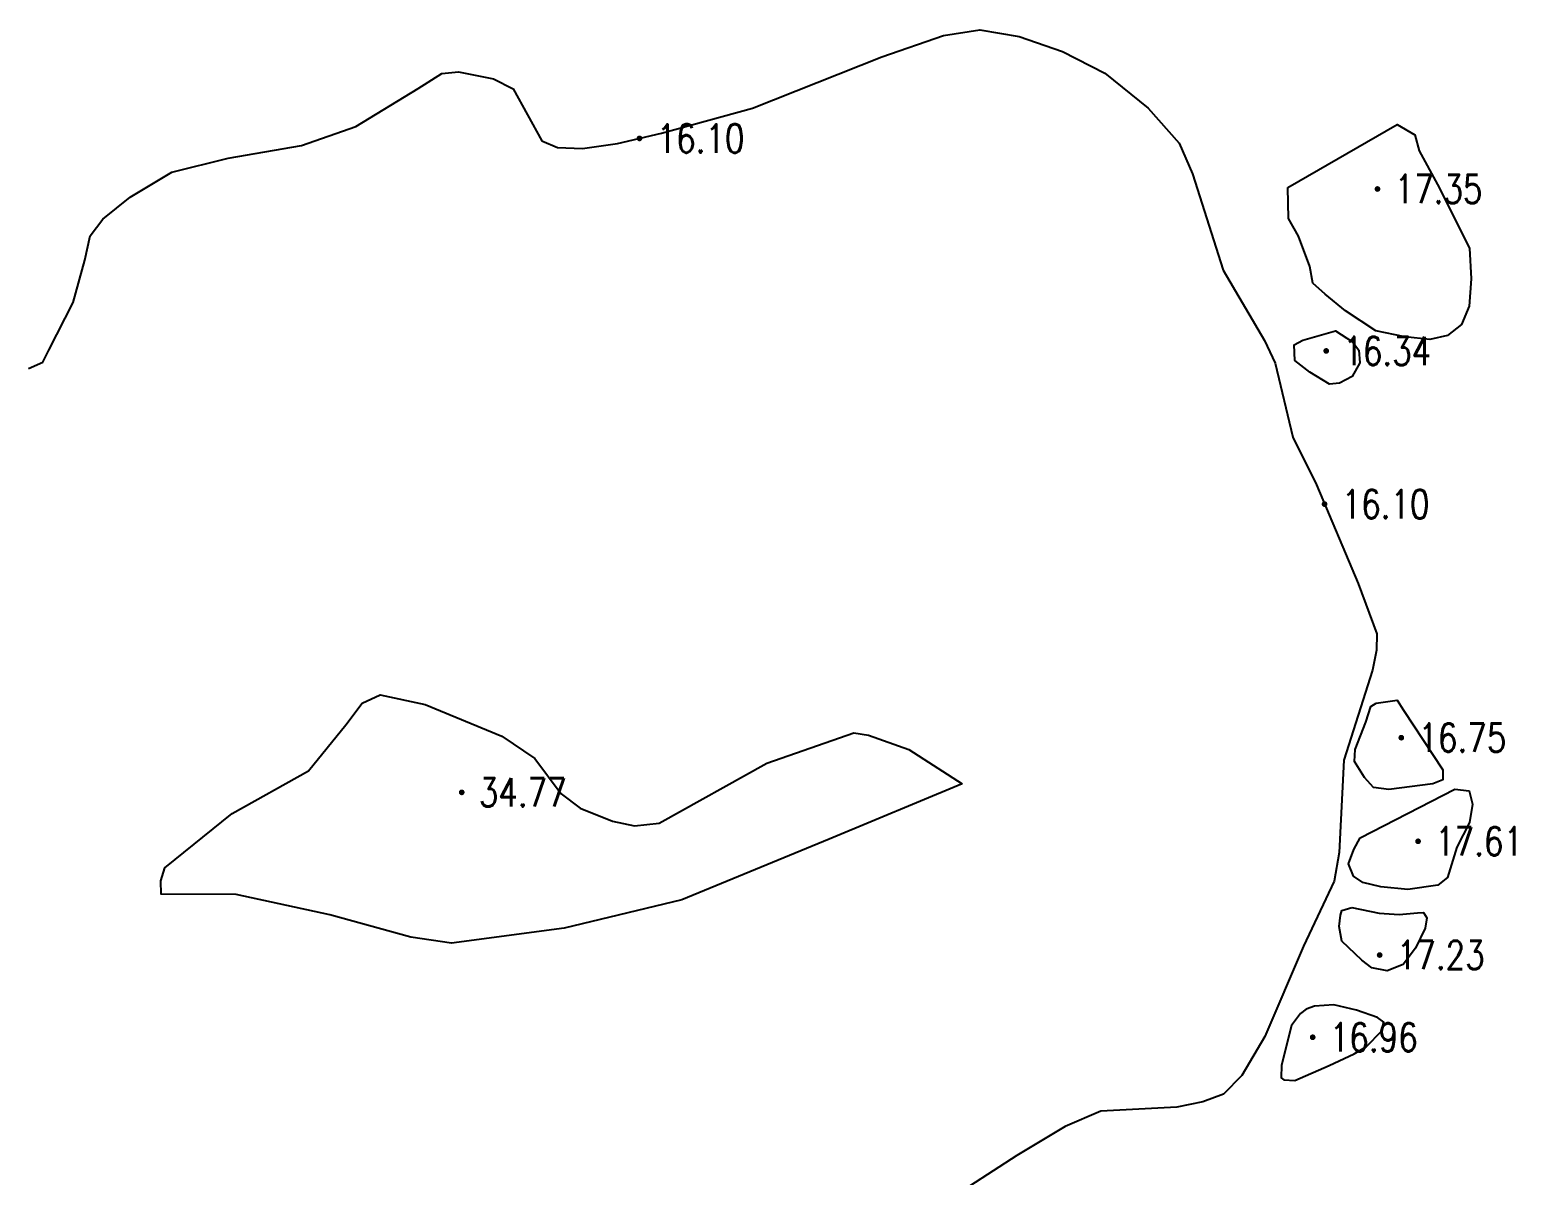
# Model space of a CAD drawing. Extents: x 404846 to 408477, y 3390929 to 3392894.
# Drawn here: x 405211.6 to 405263.7, y 3392402.5 to 3392442.7 of the extents above; entities that cross this region are included whole.
import ezdxf
from ezdxf.enums import TextEntityAlignment as Align

# ---------------------------------------------------------------- set-up
doc = ezdxf.new("R2010")
doc.units = 0
doc.header["$LTSCALE"] = 0.5
doc.layers.get('0').update_dxf_attribs({"linetype": 'CONTINUOUS'})
for name, color, linetype in [('DMTZ', 3, 'CONTINUOUS'), ('GCD', 1, 'CONTINUOUS'), ('SXSS', 5, 'CONTINUOUS')]:
    doc.layers.add(name, color=color, linetype=linetype)
doc.styles.add('HZ', font='rs.shx', dxfattribs={"width": 0.8, "bigfont": 'hztxt.shx'})
doc.linetypes.add('1033B', pattern='A,1,[186,AAA.SHX,S=1,R=0,X=0,Y=0],1', length=2)

# ---------------------------------------------------------------- blocks, each defined once
blk = doc.blocks.new('GC200')
at = {"linetype": 'Continuous', "const_width": 0.2, "flags": 128}
blk.add_lwpolyline([(-0.1, 0, 1), (0.1, 0, 1)], format="xyb", close=True, dxfattribs=at)

msp = doc.modelspace()

# ---------------------------------------------------------------- linework, layer by layer
at = {"layer": 'DMTZ', "linetype": '1033B', "elevation": 34.144, "flags": 128}
msp.add_lwpolyline([(405244.282, 3392416.218), (405239.619, 3392414.279), (405234.449, 3392412.155), (405230.316, 3392411.158), (405226.364, 3392410.635), (405224.933, 3392410.844), (405222.098, 3392411.625), (405218.812, 3392412.342), (405216.178, 3392412.349), (405216.16, 3392412.814), (405216.306, 3392413.268), (405218.668, 3392415.175), (405221.349, 3392416.679), (405222.65, 3392418.286), (405223.226, 3392419.05), (405223.856, 3392419.343), (405225.437, 3392419.001), (405228.132, 3392417.891), (405229.284, 3392417.11), (405230.207, 3392415.864), (405230.873, 3392415.361), (405232.013, 3392414.913), (405232.788, 3392414.748), (405233.647, 3392414.845), (405237.43, 3392416.948), (405240.474, 3392418.01), (405240.989, 3392417.928), (405242.415, 3392417.429), (405244.282, 3392416.218)], close=True, dxfattribs=at)
at = {"layer": 'SXSS', "linetype": 'Continuous', "elevation": 16.085, "flags": 128}
msp.add_lwpolyline([(405211.525, 3392430.787), (405212.024, 3392431.01), (405212.236, 3392431.43), (405213.082, 3392433.11), (405213.492, 3392434.592), (405213.684, 3392435.44), (405214.128, 3392436.028), (405215.086, 3392436.797), (405216.555, 3392437.679), (405218.523, 3392438.167), (405221.099, 3392438.609), (405223.005, 3392439.284), (405225.187, 3392440.613), (405226.02, 3392441.143), (405226.609, 3392441.192), (405227.835, 3392440.945), (405228.522, 3392440.595), (405229.533, 3392438.781), (405230.085, 3392438.538), (405230.962, 3392438.506), (405232.185, 3392438.677), (405233.734, 3392439.043), (405236.927, 3392439.919), (405241.456, 3392441.726), (405243.622, 3392442.471), (405244.895, 3392442.674), (405246.276, 3392442.433), (405247.804, 3392441.915), (405249.289, 3392441.151), (405250.81, 3392439.927), (405251.894, 3392438.69), (405252.366, 3392437.621), (405253.433, 3392434.241), (405254.889, 3392431.767), (405255.264, 3392430.974), (405255.882, 3392428.385), (405256.708, 3392426.704), (405258.181, 3392423.25), (405258.828, 3392421.476), (405258.822, 3392420.906), (405258.683, 3392420.211), (405257.677, 3392417.044), (405257.507, 3392413.813), (405257.336, 3392412.808), (405256.254, 3392410.525), (405254.897, 3392407.355), (405254.088, 3392405.984), (405253.448, 3392405.337), (405252.722, 3392405.063), (405251.808, 3392404.874), (405249.145, 3392404.731), (405247.89, 3392404.204), (405246.194, 3392403.18), (405244.536, 3392402.105)], dxfattribs=at)
at = {"layer": 'SXSS', "linetype": 'Continuous', "elevation": 16.1, "flags": 128}
for points in [[(405255.707, 3392437.142), (405259.548, 3392439.354), (405260.158, 3392438.982), (405260.312, 3392438.426), (405260.961, 3392437.244), (405262.08, 3392435.007), (405262.146, 3392433.934), (405262.068, 3392432.979), (405261.796, 3392432.338), (405261.312, 3392431.945), (405260.69, 3392431.812), (405259.813, 3392431.905), (405258.79, 3392432.115), (405257.736, 3392432.807), (405257.012, 3392433.396), (405256.587, 3392433.783), (405256.477, 3392434.362), (405256.082, 3392435.428), (405255.73, 3392436.046), (405255.707, 3392437.142)], [(405256.23, 3392431.785), (405257.383, 3392432.109), (405257.975, 3392431.725), (405258.196, 3392431.428), (405258.231, 3392430.99), (405257.966, 3392430.503), (405257.524, 3392430.271), (405257.173, 3392430.238), (405256.477, 3392430.655), (405255.953, 3392431.075), (405255.924, 3392431.624), (405256.23, 3392431.785)], [(405258.807, 3392419.052), (405259.542, 3392419.15), (405259.761, 3392418.805), (405261.149, 3392416.712), (405261.141, 3392416.362), (405260.795, 3392416.218), (405259.25, 3392416.021), (405258.717, 3392416.086), (405258.398, 3392416.437), (405258.045, 3392417), (405258.074, 3392417.419), (405258.449, 3392418.384), (405258.62, 3392418.934), (405258.807, 3392419.052)], [(405258.245, 3392414.321), (405261.565, 3392416.028), (405262.075, 3392415.97), (405262.183, 3392415.508), (405262.083, 3392414.86), (405261.638, 3392413.993), (405261.311, 3392412.937), (405260.975, 3392412.665), (405259.923, 3392412.515), (405258.971, 3392412.61), (405258.338, 3392412.757), (405258.007, 3392412.986), (405257.839, 3392413.416), (405258.018, 3392413.914), (405258.245, 3392414.321)], [(405257.953, 3392411.879), (405258.916, 3392411.678), (405259.614, 3392411.638), (405260.262, 3392411.693), (405260.464, 3392411.709), (405260.581, 3392411.514), (405260.529, 3392411.155), (405260.193, 3392410.451), (405259.758, 3392409.876), (405259.197, 3392409.656), (405258.658, 3392409.765), (405258.307, 3392410.032), (405257.608, 3392410.704), (405257.508, 3392411.209), (405257.554, 3392411.609), (405257.604, 3392411.771), (405257.953, 3392411.879)], [(405255.841, 3392407.741), (405255.489, 3392406.351), (405255.469, 3392405.904), (405255.565, 3392405.834), (405255.953, 3392405.812), (405257.163, 3392406.343), (405258.036, 3392406.742), (405258.472, 3392407.001), (405258.996, 3392407.548), (405259.073, 3392407.859), (405258.849, 3392408.028), (405258.117, 3392408.275), (405257.327, 3392408.463), (405256.643, 3392408.419), (405256.354, 3392408.312), (405256.148, 3392408.159), (405255.841, 3392407.741)]]:
    msp.add_lwpolyline(points, close=True, dxfattribs=at)

# ---------------------------------------------------------------- block references
at = {"layer": 'GCD', "linetype": 'Continuous'}
ref = msp.add_blockref('GC200', (405232.959, 3392438.86, 16.1), dxfattribs=dict(at, xscale=0.5, yscale=0.5, zscale=0.5))
ref.add_attrib('height', '16.10', dxfattribs={"linetype": 'Continuous', "height": 1, "style": 'HZ', "width": 0.8}).set_placement((405233.559, 3392438.86, 16.1), align=Align.MIDDLE_LEFT)
ref = msp.add_blockref('GC200', (405258.852, 3392437.086, 17.353), dxfattribs=dict(at, xscale=0.5, yscale=0.5, zscale=0.5))
ref.add_attrib('height', '17.35', dxfattribs={"linetype": 'Continuous', "height": 1, "style": 'HZ', "width": 0.8}).set_placement((405259.452, 3392437.086, 17.353), align=Align.MIDDLE_LEFT)
ref = msp.add_blockref('GC200', (405257.055, 3392431.405, 16.344), dxfattribs=dict(at, xscale=0.5, yscale=0.5, zscale=0.5))
ref.add_attrib('height', '16.34', dxfattribs={"linetype": 'Continuous', "height": 1, "style": 'HZ', "width": 0.8}).set_placement((405257.655, 3392431.405, 16.344), align=Align.MIDDLE_LEFT)
ref = msp.add_blockref('GC200', (405256.995, 3392426.032, 16.1), dxfattribs=dict(at, xscale=0.5, yscale=0.5, zscale=0.5))
ref.add_attrib('height', '16.10', dxfattribs={"linetype": 'Continuous', "height": 1, "style": 'HZ', "width": 0.8}).set_placement((405257.595, 3392426.032, 16.1), align=Align.MIDDLE_LEFT)
ref = msp.add_blockref('GC200', (405259.689, 3392417.838, 16.752), dxfattribs=dict(at, xscale=0.5, yscale=0.5, zscale=0.5))
ref.add_attrib('height', '16.75', dxfattribs={"linetype": 'Continuous', "height": 1, "style": 'HZ', "width": 0.8}).set_placement((405260.289, 3392417.838, 16.752), align=Align.MIDDLE_LEFT)
ref = msp.add_blockref('GC200', (405226.721, 3392415.92, 34.772), dxfattribs=dict(at, xscale=0.5, yscale=0.5, zscale=0.5))
ref.add_attrib('height', '34.77', dxfattribs={"linetype": 'Continuous', "height": 1, "style": 'HZ', "width": 0.8}).set_placement((405227.321, 3392415.92, 34.772), align=Align.MIDDLE_LEFT)
ref = msp.add_blockref('GC200', (405260.277, 3392414.203, 17.611), dxfattribs=dict(at, xscale=0.5, yscale=0.5, zscale=0.5))
ref.add_attrib('height', '17.61', dxfattribs={"linetype": 'Continuous', "height": 1, "style": 'HZ', "width": 0.8}).set_placement((405260.877, 3392414.203, 17.611), align=Align.MIDDLE_LEFT)
ref = msp.add_blockref('GC200', (405258.93, 3392410.214, 17.23), dxfattribs=dict(at, xscale=0.5, yscale=0.5, zscale=0.5))
ref.add_attrib('height', '17.23', dxfattribs={"linetype": 'Continuous', "height": 1, "style": 'HZ', "width": 0.8}).set_placement((405259.53, 3392410.214, 17.23), align=Align.MIDDLE_LEFT)
ref = msp.add_blockref('GC200', (405256.58, 3392407.329, 16.957), dxfattribs=dict(at, xscale=0.5, yscale=0.5, zscale=0.5))
ref.add_attrib('height', '16.96', dxfattribs={"linetype": 'Continuous', "height": 1, "style": 'HZ', "width": 0.8}).set_placement((405257.18, 3392407.329, 16.957), align=Align.MIDDLE_LEFT)

doc.saveas('drawing.dxf')
